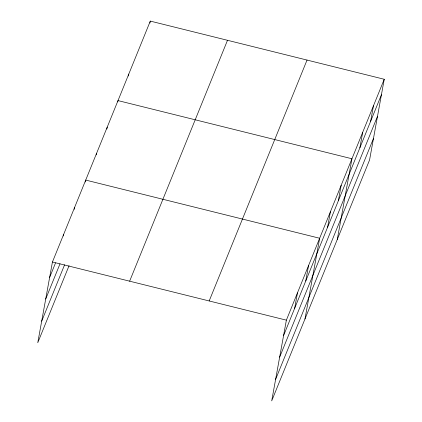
<?xml version="1.0" encoding="UTF-8"?>
<svg xmlns="http://www.w3.org/2000/svg" width="422" height="422" viewBox="0 0 422 422"><rect width="100%" height="100%" fill="white"/><g stroke="black" fill="none" stroke-linecap="round" stroke-linejoin="round"><path stroke-width="0.63" d="M384.236 79.267L286.374 320.156L271.699 400.9L369.561 160.012L384.236 79.267L150.301 21.1L52.439 261.988L37.764 342.733L69.066 265.681M63.295 235.977L63.532 234.685M74.272 209.317L74.62 207.387M85.36 182.019L85.713 180.083L319.649 238.256L304.974 319M96.242 154.879L96.474 153.587M106.887 129.021L107.241 127.091M117.77 101.881L118.007 100.594L351.943 158.762L337.268 239.506M128.42 76.029L128.768 74.093M149.947 23.036L150.301 21.1M294.656 308.324L297.468 292.857M305.744 281.02L308.556 265.554M327.599 227.226L330.41 211.754M338.365 200.73L341.176 185.258M359.892 147.732L362.704 132.265M370.658 121.235L373.47 105.769M49.627 277.454L55.546 262.895M45.713 298.998L60.008 263.808M41.678 321.189L64.603 264.768M129.638 281.184L227.5 40.296M209.175 300.96L307.037 60.072M283.563 335.622L381.425 94.739M279.649 357.165L377.511 116.277M275.613 379.357L373.475 138.474M52.439 261.988L286.374 320.156"/></g></svg>
